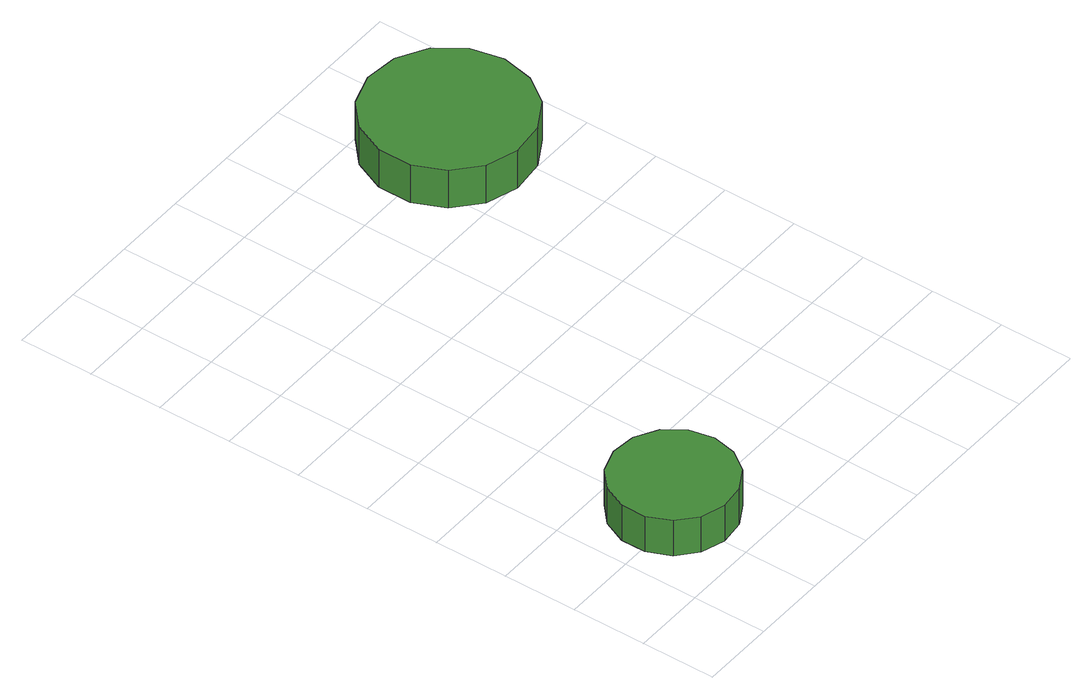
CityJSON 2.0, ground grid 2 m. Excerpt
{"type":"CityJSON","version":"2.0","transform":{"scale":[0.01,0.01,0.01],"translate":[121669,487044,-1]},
"CityObjects":{
"tree1":{"type":"SolitaryVegetationObject","attributes":{"function":"something"},"geometry":[{"type":"MultiSurface","lod":"1","boundaries":[[[0,1,2,3,4,5,6,7,8,9,10,11,12,13,14]],[[15,16,17,18,19,20,21,22,23,24,25,26,27,28,29]],[[0,29,28,1]],[[1,28,27,2]],[[2,27,26,3]],[[3,26,25,4]],[[4,25,24,5]],[[5,24,23,6]],[[6,23,22,7]],[[7,22,21,8]],[[8,21,20,9]],[[9,20,19,10]],[[10,19,18,11]],[[11,18,17,12]],[[12,17,16,13]],[[13,16,15,14]],[[14,15,29,0]]]}]},
"tree2":{"type":"SolitaryVegetationObject","attributes":{"function":"something"},"geometry":[{"type":"MultiSurface","lod":"1","boundaries":[[[30,31,32,33,34,35,36,37,38,39,40,41,42,43,44]],[[45,46,47,48,49,50,51,52,53,54,55,56,57,58,59]],[[30,59,58,31]],[[31,58,57,32]],[[32,57,56,33]],[[33,56,55,34]],[[34,55,54,35]],[[35,54,53,36]],[[36,53,52,37]],[[37,52,51,38]],[[38,51,50,39]],[[39,50,49,40]],[[40,49,48,41]],[[41,48,47,42]],[[42,47,46,43]],[[43,46,45,44]],[[44,45,59,30]]]}]}
},
"vertices":[
[382,224,167],[368,290,167],[329,344,167],[270,378,167],[203,385,167],[139,364,167],[89,319,167],[62,257,167],[62,190,167],[89,128,167],[139,83,167],[203,63,167],[270,70,167],[329,103,167],[368,158,167],[368,158,58],[329,103,58],[270,70,58],[203,63,58],[139,83,58],[89,128,58],[62,190,58],[62,257,58],[89,319,58],[139,364,58],[203,385,58],[270,378,58],[329,344,58],[368,290,58],[382,224,58],
[1162,1409,172],[1143,1498,172],[1090,1572,172],[1011,1617,172],[920,1627,172],[834,1599,172],[767,1538,172],[730,1455,172],[730,1364,172],[767,1281,172],[834,1220,172],[920,1192,172],[1011,1202,172],[1090,1247,172],[1143,1321,172],[1143,1321,56],[1090,1247,56],[1011,1202,56],[920,1192,56],[834,1220,56],[767,1281,56],[730,1364,56],[730,1455,56],[767,1538,56],[834,1599,56],[920,1627,56],[1011,1617,56],[1090,1572,56],[1143,1498,56],[1162,1409,56]
]}
